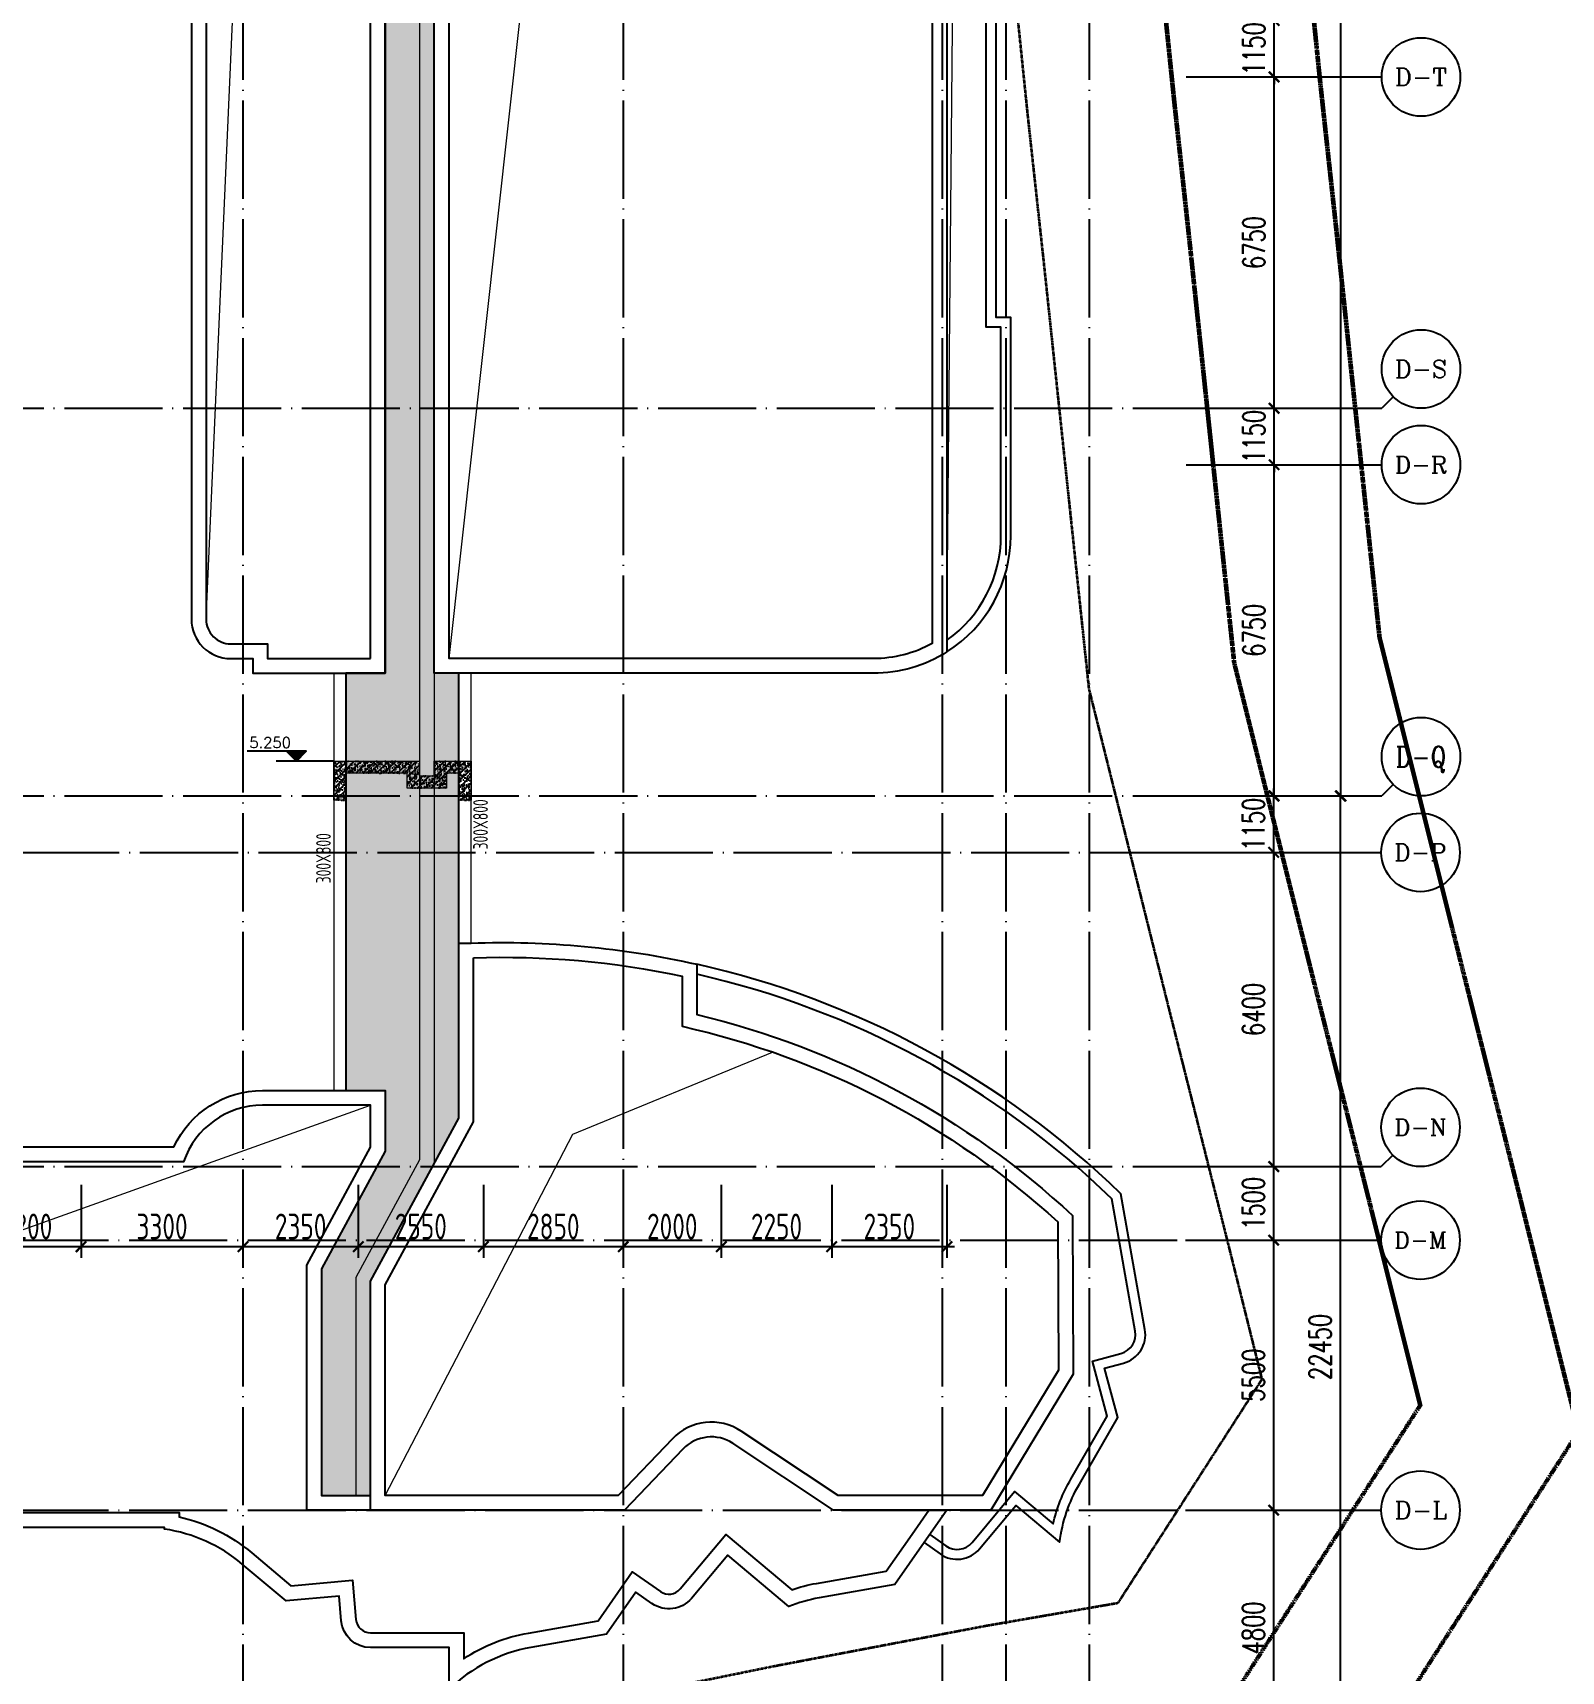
# Model space of a CAD drawing. Header units: millimetres. Extents: x 1089227 to 13101469, y 618865 to 10240562.
# Drawn here: x 2350889 to 2382044, y 4872480 to 4905862 of the extents above; entities that cross this region are included whole.
import ezdxf
from ezdxf.enums import TextEntityAlignment as Align

# ---------------------------------------------------------------- set-up
doc = ezdxf.new("R2010")
doc.units = ezdxf.units.MM
doc.header["$LTSCALE"] = 1000
doc.header["$PDMODE"] = 3
doc.header["$PDSIZE"] = 200
for name, pattern in [('A09-G-CTRL-用地红线+建筑退线_设计区$0$A02-G-MAIN-用地红线+退线_设计区$0$Redline1', [20, 10, -2, 2, -2, 2, -2]), ('A09-G-CTRL-用地红线+建筑退线_设计区$0$Controlline1', [12.8, 8, -1.6, 1.6, -1.6]), ('DOTE', [2.42, 2, -0.2, 0.02, -0.2]), ('HIDDEN', [0.375, 0.25, -0.125])]:
    doc.linetypes.add(name, pattern=pattern)
doc.layers.get('0').update_dxf_attribs({"linetype": 'CONTINUOUS'})
doc.layers.get('Defpoints').update_dxf_attribs({"linetype": 'CONTINUOUS'})
for name, color, linetype in [('.', 3, 'CONTINUOUS'), ('AXIS', 3, 'CONTINUOUS'), ('AXIS_TEXT', 7, 'CONTINUOUS'), ('BG', 11, 'CONTINUOUS'), ('BG-H', 8, 'CONTINUOUS'), ('DIM', 3, 'CONTINUOUS'), ('DOTE', 1, 'DOTE'), ('HATCH', 254, 'CONTINUOUS'), ('LWK-轴线-编号', 7, 'CONTINUOUS'), ('PUB_DIM', 3, 'CONTINUOUS'), ('S-BEAM-TEXT-DD', 7, 'CONTINUOUS'), ('WALL-POOL', 31, 'CONTINUOUS'), ('降板范围', 7, 'CONTINUOUS')]:
    doc.layers.add(name, color=color, linetype=linetype)
for name, color, linetype, lineweight in [('A09-G-CTRL-用地红线+建筑退线_设计区$0$Z-REDL(用地红线)', 10, 'CONTINUOUS', 60), ('A09-G-CTRL-用地红线+建筑退线_设计区$0$Z-REDL-CTRL(建筑控制线)', 40, 'CONTINUOUS', 35), ('jm', 3, 'CONTINUOUS', 0), ('S-BEAM-DASH', 4, 'HIDDEN', 0), ('S-HOLE', 11, 'CONTINUOUS', 0)]:
    doc.layers.add(name, color=color, linetype=linetype, lineweight=lineweight)
doc.styles.add('_TCH_AXIS', font='COMPLEX', dxfattribs={"bigfont": 'AllInOneBig.shx'})
doc.styles.add('_TCH_DIM_T3', font='SIMPLEX', dxfattribs={"width": 0.705882, "bigfont": 'AllInOneBig.shx'})
doc.styles.add('COMPLEX', font='COMPLEX', dxfattribs={"bigfont": 'AllInOneBig.shx'})
doc.styles.add('RMD', font='romand.shx')
doc.styles.add('TSSD_Dimension', font='tssdeng.shx', dxfattribs={"width": 0.75, "bigfont": 'Hztxt.shx'})
doc.styles.add('TSSD_Rein', font='tssdeng.shx', dxfattribs={"width": 0.7, "bigfont": 'hztxt.shx'})
doc.dimstyles.new('_TCH_ARCH&&150', dxfattribs={"dimtxt": 446.25, "dimasz": 150, "dimexe": 375, "dimexo": 450, "dimgap": 189.375, "dimtad": 1, "dimdec": 0, "dimzin": 0, "dimdsep": 46, "dimtxsty": '_TCH_DIM_T3', "dimblk": 'ARCHTICK', "dimcen": 0.09, "dimclrt": 7, "dimazin": 2, "dimtfac": 1, "dimtdec": 0, "dimtix": 1, "dimtmove": 2, "dimatfit": 3, "dimfxl": 0, "dimtolj": 1, "dimtzin": 0, "dimarcsym": 0})
doc.dimstyles.new('TSSD_150_150', dxfattribs={"dimtxt": 525, "dimasz": 150, "dimexe": 225, "dimexo": 375, "dimgap": 150, "dimtad": 1, "dimdec": 0, "dimzin": 0, "dimdsep": 46, "dimtxsty": 'TSSD_Dimension', "dimblk": 'ARCHTICK', "dimblk1": 'ARCHTICK', "dimblk2": 'ARCHTICK', "dimcen": 0, "dimdle": 150, "dimclrt": 7, "dimadec": 0, "dimazin": 0, "dimtfac": 1, "dimtdec": 0, "dimtix": 1, "dimtmove": 2, "dimatfit": 3, "dimfxl": 0, "dimtolj": 1, "dimtzin": 0, "dimarcsym": 0})

# ---------------------------------------------------------------- blocks, each defined once
blk = doc.blocks.new('0323最综用地红线')
at = {"layer": 'A09-G-CTRL-用地红线+建筑退线_设计区$0$Z-REDL(用地红线)', "color": 1, "linetype": 'A09-G-CTRL-用地红线+建筑退线_设计区$0$A02-G-MAIN-用地红线+退线_设计区$0$Redline1', "ltscale": 0.0005}
for points in [[(8341278, 3653371), (8340462, 3651462), (8340004, 3650329), (8339215, 3648197), (8338482, 3645999), (8338065, 3644619), (8337678, 3643190), (8337310, 3641674), (8336945, 3639961), (8336653, 3638416), (8336242, 3635695), (8335994, 3633500), (8335758, 3630075), (8335733, 3627948), (8335761, 3625910), (8335913, 3623090), (8336084, 3621295), (8336291, 3619275), (8336618, 3616287), (8337494, 3608020), (8338970, 3602117), (8340239, 3597081), (8341550, 3591838), (8335781, 3582877)], [(8333098, 3621000), (8333308, 3618959), (8333635, 3615966), (8334533, 3607495), (8336060, 3601387), (8337330, 3596350), (8338325, 3592370), (8333971, 3585609)]]:
    blk.add_lwpolyline(points, dxfattribs=at)
at = {"layer": 'A09-G-CTRL-用地红线+建筑退线_设计区$0$Z-REDL-CTRL(建筑控制线)', "linetype": 'A09-G-CTRL-用地红线+建筑退线_设计区$0$Controlline1', "ltscale": 0.0005, "flags": 128}
blk.add_lwpolyline([(8299567, 3686108), (8326626, 3675265), (8336400, 3687495), (8338983, 3690878), (8341712, 3688883), (8341724, 3688834), (8348492, 3681996), (8336495, 3657264), (8335815, 3655857), (8334921, 3653765), (8334408, 3652495), (8333554, 3650188), (8332762, 3647815), (8332296, 3646270), (8331866, 3644682), (8331460, 3643007), (8331063, 3641145), (8330737, 3639422), (8330293, 3636480), (8330017, 3634043), (8329761, 3630317), (8329732, 3627942), (8329763, 3625708), (8329928, 3622644), (8330113, 3620704), (8330325, 3618642), (8330653, 3615645), (8331572, 3606971), (8333151, 3600656), (8334420, 3595620), (8335099, 3592902), (8332162, 3588340), (8329462, 3587873), (8325135, 3587049), (8322510, 3586515), (8319525, 3585891), (8317926, 3585544), (8316578, 3585249), (8315535, 3585011), (8313300, 3584499), (8310791, 3583894), (8309251, 3583537), (8305740, 3582637), (8303918, 3582156), (8302104, 3581668), (8299703, 3581012), (8297227, 3580315), (8295056, 3579682), (8292998, 3579074), (8290643, 3578358), (8288572, 3577710), (8287591, 3577398), (8286161, 3576940), (8284503, 3576401), (8282624, 3575767), (8281086, 3575247), (8278146, 3574222), (8273894, 3572680), (8272471, 3572149), (8271089, 3571640), (8267888, 3570407), (8264331, 3569000), (8260702, 3567515), (8258549, 3566609), (8254947, 3565066), (8252185, 3563832), (8250834, 3563232), (8249176, 3562470), (8247994, 3561930), (8245505, 3560754), (8242980, 3559544), (8239801, 3558013), (8237959, 3557076), (8235838, 3555996), (8233384, 3554698), (8228450, 3552051), (8226178, 3550787), (8222141, 3548504), (8215629, 3544667), (8213710, 3543497), (8193657, 3531175), (8180322, 3522990), (8166408, 3514440), (8156991, 3508658), (8151138, 3505062), (8142685, 3507267), (8121171, 3545747), (8120724, 3546549), (8120233, 3547383), (8119272, 3548967), (8118108, 3550752), (8117067, 3552244), (8115806, 3553970), (8115672, 3554140), (8146431, 3575790), (8162146, 3587599), (8162295, 3588125), (8199863, 3615253), (8204215, 3618404), (8231584, 3638167), (8260590, 3655826), (8295376, 3680010)], close=True, dxfattribs=at)
blk = doc.blocks.new('_AXISO')
blk.add_circle((0, 0), 0.5)
at = {"layer": 'AXIS_TEXT', "style": 'COMPLEX', "width": 1.041667}
blk.add_attdef('A', text='', height=0.56, dxfattribs=at).set_placement((-0.25, -0.28), (0.25, -0.28), align=Align.FIT)
blk = doc.blocks.new('_ArchTick')
at = {"color": 0, "linetype": 'ByBlock', "const_width": 0.3}
blk.add_lwpolyline([(-0.71, -0.71), (0.71, 0.71)], dxfattribs=at)
blk = doc.blocks.new('*D517')
at = {"layer": 'Defpoints', "color": 0, "transparency": 16777216}
for p in [(-418, 50550), (-241, 50550), (-418, 45750)]:
    blk.add_point(p, dxfattribs=at)
at = {"layer": 'PUB_DIM', "color": 0, "lineweight": -2, "transparency": 16777216}
for p, q in [((-241, 45750), (-241, 50550)), ((32, 50550), (134, 50550)), ((32, 45750), (134, 45750))]:
    blk.add_line(p, q, dxfattribs=at)
at = {"layer": 'PUB_DIM', "color": 0, "lineweight": -2, "transparency": 16777216, "xscale": 150, "yscale": 150, "zscale": 150}
for p, rotation in [((-241, 50550), 90), ((-241, 45750), 270)]:
    blk.add_blockref('_ArchTick', p, dxfattribs=dict(at, rotation=rotation))
at = {"layer": 'PUB_DIM', "color": 7, "transparency": 16777216, "insert": (-654, 48150), "char_height": 446.2, "attachment_point": 5, "rotation": 90, "style": '_TCH_DIM_T3'}
blk.add_mtext('\\A1;4800', dxfattribs=at)
blk = doc.blocks.new('*D518')
at = {"layer": 'Defpoints', "color": 0, "transparency": 16777216}
for p in [(-418, 56050), (-241, 56050), (-418, 50550)]:
    blk.add_point(p, dxfattribs=at)
at = {"layer": 'PUB_DIM', "color": 0, "lineweight": -2, "transparency": 16777216}
for p, q in [((-241, 50550), (-241, 56050)), ((32, 56050), (134, 56050)), ((32, 50550), (134, 50550))]:
    blk.add_line(p, q, dxfattribs=at)
at = {"layer": 'PUB_DIM', "color": 0, "lineweight": -2, "transparency": 16777216, "xscale": 150, "yscale": 150, "zscale": 150}
for p, rotation in [((-241, 56050), 90), ((-241, 50550), 270)]:
    blk.add_blockref('_ArchTick', p, dxfattribs=dict(at, rotation=rotation))
at = {"layer": 'PUB_DIM', "color": 7, "transparency": 16777216, "insert": (-654, 53300), "char_height": 446.2, "attachment_point": 5, "rotation": 90, "style": '_TCH_DIM_T3'}
blk.add_mtext('\\A1;5500', dxfattribs=at)
blk = doc.blocks.new('*D519')
at = {"layer": 'Defpoints', "color": 0, "transparency": 16777216}
for p in [(-418, 57550), (-241, 57550), (-418, 56050)]:
    blk.add_point(p, dxfattribs=at)
at = {"layer": 'PUB_DIM', "color": 0, "lineweight": -2, "transparency": 16777216}
for p, q in [((-241, 56050), (-241, 57550)), ((32, 57550), (134, 57550)), ((32, 56050), (134, 56050))]:
    blk.add_line(p, q, dxfattribs=at)
at = {"layer": 'PUB_DIM', "color": 0, "lineweight": -2, "transparency": 16777216, "xscale": 150, "yscale": 150, "zscale": 150}
for p, rotation in [((-241, 57550), 90), ((-241, 56050), 270)]:
    blk.add_blockref('_ArchTick', p, dxfattribs=dict(at, rotation=rotation))
at = {"layer": 'PUB_DIM', "color": 7, "transparency": 16777216, "insert": (-654, 56800), "char_height": 446.2, "attachment_point": 5, "rotation": 90, "style": '_TCH_DIM_T3'}
blk.add_mtext('\\A1;1500', dxfattribs=at)
blk = doc.blocks.new('*D520')
at = {"layer": 'Defpoints', "color": 0, "transparency": 16777216}
for p in [(-418, 63950), (-241, 63950), (-418, 57550)]:
    blk.add_point(p, dxfattribs=at)
at = {"layer": 'PUB_DIM', "color": 0, "lineweight": -2, "transparency": 16777216}
for p, q in [((-241, 57550), (-241, 63950)), ((32, 63950), (134, 63950)), ((32, 57550), (134, 57550))]:
    blk.add_line(p, q, dxfattribs=at)
at = {"layer": 'PUB_DIM', "color": 0, "lineweight": -2, "transparency": 16777216, "xscale": 150, "yscale": 150, "zscale": 150}
for p, rotation in [((-241, 63950), 90), ((-241, 57550), 270)]:
    blk.add_blockref('_ArchTick', p, dxfattribs=dict(at, rotation=rotation))
at = {"layer": 'PUB_DIM', "color": 7, "transparency": 16777216, "insert": (-654, 60750), "char_height": 446.2, "attachment_point": 5, "rotation": 90, "style": '_TCH_DIM_T3'}
blk.add_mtext('\\A1;6400', dxfattribs=at)
blk = doc.blocks.new('*D521')
at = {"layer": 'Defpoints', "color": 0, "transparency": 16777216}
for p in [(-418, 65100), (-241, 65100), (-418, 63950)]:
    blk.add_point(p, dxfattribs=at)
at = {"layer": 'PUB_DIM', "color": 0, "lineweight": -2, "transparency": 16777216}
for p, q in [((-241, 65100), (-241, 65250)), ((-241, 63950), (-241, 65100)), ((32, 65100), (134, 65100)), ((-241, 63950), (-241, 63800)), ((32, 63950), (134, 63950))]:
    blk.add_line(p, q, dxfattribs=at)
at = {"layer": 'PUB_DIM', "color": 0, "lineweight": -2, "transparency": 16777216, "xscale": 150, "yscale": 150, "zscale": 150}
for p, rotation in [((-241, 65100), 270), ((-241, 63950), 90)]:
    blk.add_blockref('_ArchTick', p, dxfattribs=dict(at, rotation=rotation))
at = {"layer": 'PUB_DIM', "color": 7, "transparency": 16777216, "insert": (-654, 64525), "char_height": 446.2, "attachment_point": 5, "rotation": 90, "style": '_TCH_DIM_T3'}
blk.add_mtext('\\A1;1150', dxfattribs=at)
blk = doc.blocks.new('*D522')
at = {"layer": 'Defpoints', "color": 0, "transparency": 16777216}
for p in [(-408, 71850), (-232, 71850), (-408, 65100)]:
    blk.add_point(p, dxfattribs=at)
at = {"layer": 'PUB_DIM', "color": 0, "lineweight": -2, "transparency": 16777216}
for p, q in [((-232, 65100), (-232, 71850)), ((42, 71850), (143, 71850)), ((42, 65100), (143, 65100))]:
    blk.add_line(p, q, dxfattribs=at)
at = {"layer": 'PUB_DIM', "color": 0, "lineweight": -2, "transparency": 16777216, "xscale": 150, "yscale": 150, "zscale": 150}
for p, rotation in [((-232, 71850), 90), ((-232, 65100), 270)]:
    blk.add_blockref('_ArchTick', p, dxfattribs=dict(at, rotation=rotation))
at = {"layer": 'PUB_DIM', "color": 7, "transparency": 16777216, "insert": (-644, 68475), "char_height": 446.2, "attachment_point": 5, "rotation": 90, "style": '_TCH_DIM_T3'}
blk.add_mtext('\\A1;6750', dxfattribs=at)
blk = doc.blocks.new('*D523')
at = {"layer": 'Defpoints', "color": 0, "transparency": 16777216}
for p in [(-408, 73000), (-232, 73000), (-408, 71850)]:
    blk.add_point(p, dxfattribs=at)
at = {"layer": 'PUB_DIM', "color": 0, "lineweight": -2, "transparency": 16777216}
for p, q in [((-232, 73000), (-232, 73150)), ((-232, 71850), (-232, 73000)), ((42, 73000), (143, 73000)), ((-232, 71850), (-232, 71700)), ((42, 71850), (143, 71850))]:
    blk.add_line(p, q, dxfattribs=at)
at = {"layer": 'PUB_DIM', "color": 0, "lineweight": -2, "transparency": 16777216, "xscale": 150, "yscale": 150, "zscale": 150}
for p, rotation in [((-232, 73000), 270), ((-232, 71850), 90)]:
    blk.add_blockref('_ArchTick', p, dxfattribs=dict(at, rotation=rotation))
at = {"layer": 'PUB_DIM', "color": 7, "transparency": 16777216, "insert": (-644, 72425), "char_height": 446.2, "attachment_point": 5, "rotation": 90, "style": '_TCH_DIM_T3'}
blk.add_mtext('\\A1;1150', dxfattribs=at)
blk = doc.blocks.new('*D524')
at = {"layer": 'Defpoints', "color": 0, "transparency": 16777216}
for p in [(-408, 79750), (-232, 79750), (-408, 73000)]:
    blk.add_point(p, dxfattribs=at)
at = {"layer": 'PUB_DIM', "color": 0, "lineweight": -2, "transparency": 16777216}
for p, q in [((-232, 73000), (-232, 79750)), ((42, 79750), (143, 79750)), ((42, 73000), (143, 73000))]:
    blk.add_line(p, q, dxfattribs=at)
at = {"layer": 'PUB_DIM', "color": 0, "lineweight": -2, "transparency": 16777216, "xscale": 150, "yscale": 150, "zscale": 150}
for p, rotation in [((-232, 79750), 90), ((-232, 73000), 270)]:
    blk.add_blockref('_ArchTick', p, dxfattribs=dict(at, rotation=rotation))
at = {"layer": 'PUB_DIM', "color": 7, "transparency": 16777216, "insert": (-644, 76375), "char_height": 446.2, "attachment_point": 5, "rotation": 90, "style": '_TCH_DIM_T3'}
blk.add_mtext('\\A1;6750', dxfattribs=at)
blk = doc.blocks.new('*D525')
at = {"layer": 'Defpoints', "color": 0, "transparency": 16777216}
for p in [(-408, 80900), (-232, 80900), (-408, 79750)]:
    blk.add_point(p, dxfattribs=at)
at = {"layer": 'PUB_DIM', "color": 0, "lineweight": -2, "transparency": 16777216}
for p, q in [((-232, 80900), (-232, 81050)), ((-232, 79750), (-232, 80900)), ((42, 80900), (143, 80900)), ((-232, 79750), (-232, 79600)), ((42, 79750), (143, 79750))]:
    blk.add_line(p, q, dxfattribs=at)
at = {"layer": 'PUB_DIM', "color": 0, "lineweight": -2, "transparency": 16777216, "xscale": 150, "yscale": 150, "zscale": 150}
for p, rotation in [((-232, 80900), 270), ((-232, 79750), 90)]:
    blk.add_blockref('_ArchTick', p, dxfattribs=dict(at, rotation=rotation))
at = {"layer": 'PUB_DIM', "color": 7, "transparency": 16777216, "insert": (-644, 80325), "char_height": 446.2, "attachment_point": 5, "rotation": 90, "style": '_TCH_DIM_T3'}
blk.add_mtext('\\A1;1150', dxfattribs=at)
blk = doc.blocks.new('*D398')
at = {"layer": 'Defpoints', "color": 0, "transparency": 16777216}
for p in [(-2027, 112500), (1129, 112500), (-2027, 65100)]:
    blk.add_point(p, dxfattribs=at)
at = {"layer": 'PUB_DIM', "color": 0, "lineweight": -2, "transparency": 16777216}
for p, q in [((-1577, 112500), (1504, 112500)), ((1129, 65100), (1129, 112500)), ((-1577, 65100), (1504, 65100))]:
    blk.add_line(p, q, dxfattribs=at)
at = {"layer": 'PUB_DIM', "color": 0, "lineweight": -2, "transparency": 16777216, "xscale": 150, "yscale": 150, "zscale": 150}
for p, rotation in [((1129, 112500), 90), ((1129, 65100), 270)]:
    blk.add_blockref('_ArchTick', p, dxfattribs=dict(at, rotation=rotation))
at = {"layer": 'PUB_DIM', "color": 7, "transparency": 16777216, "insert": (717, 88800), "char_height": 446.2, "attachment_point": 5, "rotation": 90, "style": '_TCH_DIM_T3'}
blk.add_mtext('\\A1;47400', dxfattribs=at)
blk = doc.blocks.new('*D533')
at = {"layer": 'Defpoints', "color": 0, "transparency": 16777216}
for p in [(-2037, 65100), (1120, 65100), (-2037, 42650)]:
    blk.add_point(p, dxfattribs=at)
at = {"layer": 'PUB_DIM', "color": 0, "lineweight": -2, "transparency": 16777216}
for p, q in [((-1587, 65100), (1495, 65100)), ((1120, 42650), (1120, 65100)), ((-1587, 42650), (1495, 42650))]:
    blk.add_line(p, q, dxfattribs=at)
at = {"layer": 'PUB_DIM', "color": 0, "lineweight": -2, "transparency": 16777216, "xscale": 150, "yscale": 150, "zscale": 150}
for p, rotation in [((1120, 65100), 90), ((1120, 42650), 270)]:
    blk.add_blockref('_ArchTick', p, dxfattribs=dict(at, rotation=rotation))
at = {"layer": 'PUB_DIM', "color": 7, "transparency": 16777216, "insert": (707, 53875), "char_height": 446.2, "attachment_point": 5, "rotation": 90, "style": '_TCH_DIM_T3'}
blk.add_mtext('\\A1;22450', dxfattribs=at)
blk = doc.blocks.new('*D667')
at = {"layer": 'Defpoints', "color": 0, "transparency": 16777216}
for p in [(2367174, 4882762), (2369524, 4882762), (2367174, 4881129)]:
    blk.add_point(p, dxfattribs=at)
at = {"layer": 'DIM', "color": 0, "lineweight": -2, "transparency": 16777216}
for p, q in [((2367174, 4882387), (2367174, 4880904)), ((2369524, 4882387), (2369524, 4880904)), ((2369674, 4881129), (2367024, 4881129))]:
    blk.add_line(p, q, dxfattribs=at)
at = {"layer": 'DIM', "color": 0, "lineweight": -2, "transparency": 16777216, "xscale": 150, "yscale": 150, "zscale": 150, "rotation": 180}
blk.add_blockref('_ArchTick', (2367174, 4881129), dxfattribs=at)
at = {"layer": 'DIM', "color": 0, "lineweight": -2, "transparency": 16777216, "xscale": 150, "yscale": 150, "zscale": 150}
blk.add_blockref('_ArchTick', (2369524, 4881129), dxfattribs=at)
at = {"layer": 'DIM', "color": 7, "transparency": 16777216, "insert": (2368349, 4881541), "char_height": 525, "attachment_point": 5, "style": 'TSSD_Dimension'}
blk.add_mtext('\\A1;2350', dxfattribs=at)
blk = doc.blocks.new('*D651')
at = {"layer": 'Defpoints', "color": 0, "transparency": 16777216}
for p in [(2364924, 4882762), (2367174, 4882762), (2364924, 4881129)]:
    blk.add_point(p, dxfattribs=at)
at = {"layer": 'DIM', "color": 0, "lineweight": -2, "transparency": 16777216}
for p, q in [((2364924, 4882387), (2364924, 4880904)), ((2367174, 4882387), (2367174, 4880904)), ((2367324, 4881129), (2364774, 4881129))]:
    blk.add_line(p, q, dxfattribs=at)
at = {"layer": 'DIM', "color": 0, "lineweight": -2, "transparency": 16777216, "xscale": 150, "yscale": 150, "zscale": 150, "rotation": 180}
blk.add_blockref('_ArchTick', (2364924, 4881129), dxfattribs=at)
at = {"layer": 'DIM', "color": 0, "lineweight": -2, "transparency": 16777216, "xscale": 150, "yscale": 150, "zscale": 150}
blk.add_blockref('_ArchTick', (2367174, 4881129), dxfattribs=at)
at = {"layer": 'DIM', "color": 7, "transparency": 16777216, "insert": (2366049, 4881541), "char_height": 525, "attachment_point": 5, "style": 'TSSD_Dimension'}
blk.add_mtext('\\A1;2250', dxfattribs=at)
blk = doc.blocks.new('*D652')
at = {"layer": 'Defpoints', "color": 0, "transparency": 16777216}
for p in [(2362924, 4882762), (2364924, 4882762), (2362924, 4881129)]:
    blk.add_point(p, dxfattribs=at)
at = {"layer": 'DIM', "color": 0, "lineweight": -2, "transparency": 16777216}
for p, q in [((2362924, 4882387), (2362924, 4880904)), ((2364924, 4882387), (2364924, 4880904)), ((2365074, 4881129), (2362774, 4881129))]:
    blk.add_line(p, q, dxfattribs=at)
at = {"layer": 'DIM', "color": 0, "lineweight": -2, "transparency": 16777216, "xscale": 150, "yscale": 150, "zscale": 150, "rotation": 180}
blk.add_blockref('_ArchTick', (2362924, 4881129), dxfattribs=at)
at = {"layer": 'DIM', "color": 0, "lineweight": -2, "transparency": 16777216, "xscale": 150, "yscale": 150, "zscale": 150}
blk.add_blockref('_ArchTick', (2364924, 4881129), dxfattribs=at)
at = {"layer": 'DIM', "color": 7, "transparency": 16777216, "insert": (2363924, 4881541), "char_height": 525, "attachment_point": 5, "style": 'TSSD_Dimension'}
blk.add_mtext('\\A1;2000', dxfattribs=at)
blk = doc.blocks.new('*D653')
at = {"layer": 'Defpoints', "color": 0, "transparency": 16777216}
for p in [(2360074, 4882762), (2362924, 4882762), (2360074, 4881129)]:
    blk.add_point(p, dxfattribs=at)
at = {"layer": 'DIM', "color": 0, "lineweight": -2, "transparency": 16777216}
for p, q in [((2360074, 4882387), (2360074, 4880904)), ((2362924, 4882387), (2362924, 4880904)), ((2363074, 4881129), (2359924, 4881129))]:
    blk.add_line(p, q, dxfattribs=at)
at = {"layer": 'DIM', "color": 0, "lineweight": -2, "transparency": 16777216, "xscale": 150, "yscale": 150, "zscale": 150, "rotation": 180}
blk.add_blockref('_ArchTick', (2360074, 4881129), dxfattribs=at)
at = {"layer": 'DIM', "color": 0, "lineweight": -2, "transparency": 16777216, "xscale": 150, "yscale": 150, "zscale": 150}
blk.add_blockref('_ArchTick', (2362924, 4881129), dxfattribs=at)
at = {"layer": 'DIM', "color": 7, "transparency": 16777216, "insert": (2361499, 4881541), "char_height": 525, "attachment_point": 5, "style": 'TSSD_Dimension'}
blk.add_mtext('\\A1;2850', dxfattribs=at)
blk = doc.blocks.new('*D654')
at = {"layer": 'Defpoints', "color": 0, "transparency": 16777216}
for p in [(2357524, 4882762), (2360074, 4882762), (2357524, 4881129)]:
    blk.add_point(p, dxfattribs=at)
at = {"layer": 'DIM', "color": 0, "lineweight": -2, "transparency": 16777216}
for p, q in [((2357524, 4882387), (2357524, 4880904)), ((2360074, 4882387), (2360074, 4880904)), ((2360224, 4881129), (2357374, 4881129))]:
    blk.add_line(p, q, dxfattribs=at)
at = {"layer": 'DIM', "color": 0, "lineweight": -2, "transparency": 16777216, "xscale": 150, "yscale": 150, "zscale": 150, "rotation": 180}
blk.add_blockref('_ArchTick', (2357524, 4881129), dxfattribs=at)
at = {"layer": 'DIM', "color": 0, "lineweight": -2, "transparency": 16777216, "xscale": 150, "yscale": 150, "zscale": 150}
blk.add_blockref('_ArchTick', (2360074, 4881129), dxfattribs=at)
at = {"layer": 'DIM', "color": 7, "transparency": 16777216, "insert": (2358799, 4881541), "char_height": 525, "attachment_point": 5, "style": 'TSSD_Dimension'}
blk.add_mtext('\\A1;2550', dxfattribs=at)
blk = doc.blocks.new('*D655')
at = {"layer": 'Defpoints', "color": 0, "transparency": 16777216}
for p in [(2355174, 4882762), (2357524, 4882762), (2355174, 4881129)]:
    blk.add_point(p, dxfattribs=at)
at = {"layer": 'DIM', "color": 0, "lineweight": -2, "transparency": 16777216}
for p, q in [((2355174, 4882387), (2355174, 4880904)), ((2357524, 4882387), (2357524, 4880904)), ((2357674, 4881129), (2355024, 4881129))]:
    blk.add_line(p, q, dxfattribs=at)
at = {"layer": 'DIM', "color": 0, "lineweight": -2, "transparency": 16777216, "xscale": 150, "yscale": 150, "zscale": 150, "rotation": 180}
blk.add_blockref('_ArchTick', (2355174, 4881129), dxfattribs=at)
at = {"layer": 'DIM', "color": 0, "lineweight": -2, "transparency": 16777216, "xscale": 150, "yscale": 150, "zscale": 150}
blk.add_blockref('_ArchTick', (2357524, 4881129), dxfattribs=at)
at = {"layer": 'DIM', "color": 7, "transparency": 16777216, "insert": (2356349, 4881541), "char_height": 525, "attachment_point": 5, "style": 'TSSD_Dimension'}
blk.add_mtext('\\A1;2350', dxfattribs=at)
blk = doc.blocks.new('*D656')
at = {"layer": 'Defpoints', "color": 0, "transparency": 16777216}
for p in [(2351874, 4882762), (2355174, 4882762), (2351874, 4881129)]:
    blk.add_point(p, dxfattribs=at)
at = {"layer": 'DIM', "color": 0, "lineweight": -2, "transparency": 16777216}
for p, q in [((2351874, 4882387), (2351874, 4880904)), ((2355174, 4882387), (2355174, 4880904)), ((2355324, 4881129), (2351724, 4881129))]:
    blk.add_line(p, q, dxfattribs=at)
at = {"layer": 'DIM', "color": 0, "lineweight": -2, "transparency": 16777216, "xscale": 150, "yscale": 150, "zscale": 150, "rotation": 180}
blk.add_blockref('_ArchTick', (2351874, 4881129), dxfattribs=at)
at = {"layer": 'DIM', "color": 0, "lineweight": -2, "transparency": 16777216, "xscale": 150, "yscale": 150, "zscale": 150}
blk.add_blockref('_ArchTick', (2355174, 4881129), dxfattribs=at)
at = {"layer": 'DIM', "color": 7, "transparency": 16777216, "insert": (2353524, 4881541), "char_height": 525, "attachment_point": 5, "style": 'TSSD_Dimension'}
blk.add_mtext('\\A1;3300', dxfattribs=at)
blk = doc.blocks.new('*D657')
at = {"layer": 'Defpoints', "color": 0, "transparency": 16777216}
for p in [(2349674, 4882762), (2351874, 4882762), (2349674, 4881129)]:
    blk.add_point(p, dxfattribs=at)
at = {"layer": 'DIM', "color": 0, "lineweight": -2, "transparency": 16777216}
for p, q in [((2349674, 4882387), (2349674, 4880904)), ((2351874, 4882387), (2351874, 4880904)), ((2352024, 4881129), (2349524, 4881129))]:
    blk.add_line(p, q, dxfattribs=at)
at = {"layer": 'DIM', "color": 0, "lineweight": -2, "transparency": 16777216, "xscale": 150, "yscale": 150, "zscale": 150, "rotation": 180}
blk.add_blockref('_ArchTick', (2349674, 4881129), dxfattribs=at)
at = {"layer": 'DIM', "color": 0, "lineweight": -2, "transparency": 16777216, "xscale": 150, "yscale": 150, "zscale": 150}
blk.add_blockref('_ArchTick', (2351874, 4881129), dxfattribs=at)
at = {"layer": 'DIM', "color": 7, "transparency": 16777216, "insert": (2350774, 4881541), "char_height": 525, "attachment_point": 5, "style": 'TSSD_Dimension'}
blk.add_mtext('\\A1;2200', dxfattribs=at)
blk = doc.blocks.new('2FJGBZ')
at = {"layer": '.'}
h = blk.add_hatch(dxfattribs=at)
h.set_pattern_fill('CROSS', color=256, scale=50, style=0)
h.set_pattern_definition([(0, (-7272583.12, -5076572.44), (317.5, 317.5), [158.75, -476.25]), (90, (-7272503.75, -5076651.8), (-317.5, 317.5), [158.75, -476.25])])
h.paths.add_polyline_path([(162513, 147557), (162513, 145743), (166463, 145743), (166463, 120293), (165663, 120293), (165663, 111793), (166463, 111793), (166463, 110560), (165163, 108160), (165163, 103543), (166163, 103543), (166163, 107907), (167963, 111230), (167963, 120293), (167463, 120293), (167463, 145743), (177913, 145743), (177913, 148405), (178164, 148405), (178164, 148905), (177464, 148905), (177218, 148904), (176230, 148904), (176230, 147557)])
at = {"layer": 'HATCH'}
h = blk.add_hatch(dxfattribs=at)
h.set_pattern_fill('ARMORED', color=9, scale=20, style=0)
h.set_pattern_definition([(50, (-7272583.12, -5076572.44), (143.4520365, -12.550427), [15, -165]), (355, (-7272583.12, -5076572.44), (-27.7502667, 150.4384267), [12, -132]), (100.4514, (-7272571.17, -5076573.48), (115.7018763, 137.8879084), [12.748038, -140.2284224]), (46.1842, (-7272583.12, -5076532.44), (213.4482097, -33.103803), [22.5, -247.5]), (96.6356, (-7272565.33, -5076535.2), (186.932541, 194.823574), [19.1220576, -210.3426]), (351.1842, (-7272583.12, -5076532.44), (186.932389, 194.82372), [18, -198]), (21, (-7272563.12, -5076542.44), (119.3814104, -80.5237781), [15, -165]), (326, (-7272563.12, -5076542.44), (48.6630664, 145.030009), [12, -132]), (71.4514, (-7272553.17, -5076549.15), (168.0445257, 64.5060993), [12.748038, -140.2284224]), (37.5, (-7272583.12, -5076572.44), (2.43197106, 66.57877077), [0, -130.4, 0, -134, 0, -132.5]), (7.5, (-7272583.12, -5076572.44), (52.6139075, 78.8823424), [0, -76.4, 0, -127.4, 0, -50.5]), (327.5, (-7272627.72, -5076572.44), (106.76448723, -4.51097435), [0, -50, 0, -156, 0, -207]), (317.5, (-7272647.72, -5076572.44), (116.6372339, 20.0209965), [0, -65, 0, -103.6, 0, -147]), (45, (-7272583.12, -5076572.44), (-70.7106781, 70.7106781), [])])
h.paths.add_polyline_path([(167963, 117706), (167963, 118256), (167713, 118256), (167713, 117956), (166913, 117956), (166913, 118256), (165663, 118256), (165663, 117706), (165413, 117706), (165413, 118506), (167163, 118506), (167163, 118206), (167463, 118206), (167463, 118506), (168213, 118506), (168213, 117706)])
at = {"layer": 'jm'}
blk.add_lwpolyline([(167963, 117706), (167963, 118256), (167713, 118256), (167713, 117956), (166913, 117956), (166913, 118256), (165663, 118256), (165663, 117706), (165413, 117706), (165413, 118506), (167163, 118506), (167163, 118206), (167463, 118206), (167463, 118506), (168213, 118506), (168213, 117706), (167963, 117706)], dxfattribs=at)
at = {"layer": 'S-BEAM-DASH', "linetype": 'Continuous'}
for p, q in [((165413, 120293), (165413, 111793)), ((167463, 120293), (167463, 110307)), ((168213, 114796), (168213, 120293))]:
    blk.add_line(p, q, dxfattribs=at)
at = {"layer": 'S-BEAM-DASH'}
for p, q in [((165663, 120293), (165663, 111793)), ((167963, 114796), (167963, 120293))]:
    blk.add_line(p, q, dxfattribs=at)
at = {"layer": 'S-BEAM-DASH', "linetype": 'Continuous'}
blk.add_lwpolyline([(167163, 145743), (167163, 110383), (165863, 107983), (165863, 103543)], dxfattribs=at)
at = {"layer": 'S-HOLE'}
for points in [[(162813, 121393), (163831, 144516), (166163, 145443)], [(167763, 120593), (170213, 142676), (177613, 145443)], [(177913, 120969), (178134, 145188), (178713, 145543)], [(166463, 103543), (170284, 110903), (174357, 112577)], [(156763, 103193), (158471, 108743), (166163, 111493)]]:
    blk.add_lwpolyline(points, dxfattribs=at)
at = {"layer": 'WALL-POOL'}
for points in [[(166463, 120293), (166463, 145743), (162513, 145743), (162513, 121393, 0.414214), (163313, 120593), (163763, 120593), (163763, 120293), (166463, 120293)], [(167463, 145743), (177913, 145743), (177913, 120729, -0.14225), (176413, 120293), (167463, 120293), (167463, 145743)], [(177913, 120729), (177913, 120729, 0.256831), (179213, 123093), (179213, 127543), (178915, 127543), (178913, 145743), (177913, 145743)], [(177913, 120969, 0.243658), (179013, 123093), (179013, 127343), (178715, 127343), (178713, 145543), (177913, 145543)], [(168213, 114796, -0.064074), (172813, 114366), (172813, 113340, -0.129041), (180470, 109248), (180488, 106013), (178806, 103243), (175602, 103243), (173552, 104602, 0.362791), (172532, 104488), (171340, 103243), (166163, 103243), (166163, 107907), (167963, 111230), (167963, 114796), (168213, 114796)], [(177446, 102581), (177774, 102351, 0.388879), (178578, 102457), (179317, 103338), (180209, 102589, -0.098716), (180611, 103774), (181395, 105131), (181125, 106137), (181512, 106241, 0.388879), (181947, 106925), (181460, 109687, 0.138404), (172813, 114366, 0.71331)], [(177561, 102744), (177889, 102515, 0.388879), (178424, 102586), (179292, 103620), (180075, 102963, -0.072507), (180438, 103874), (181180, 105160), (180880, 106279), (181460, 106434, 0.388879), (181750, 106890), (181274, 109588, 0.136847), (172813, 114161, 0.136847)], [(166163, 103243), (164863, 103243), (164863, 108236), (166163, 110636), (166163, 111493), (163963, 111493, 0.320697), (162354, 110343), (156713, 110343), (156713, 110294), (156413, 110294), (156413, 110643), (162153, 110643, -0.29076), (163963, 111793), (166463, 111793), (166463, 110560), (165163, 108160), (165163, 103543), (166163, 103543)], [(156713, 103193), (162263, 103193), (162263, 103107, -0.119517), (163741, 102375), (164540, 101704), (165795, 101814), (165864, 101017, 0.388879), (166163, 100743), (168063, 100743), (168063, 100217, -0.10224), (169380, 100740), (170801, 100991), (171499, 101987), (172072, 101586, 0.388879), (172474, 101639), (173406, 102750), (174749, 101623, -0.037212), (175253, 101751), (176674, 102001), (177201, 102753), (177544, 103243), (177910, 103243), (177446, 102581), (176849, 101728), (175306, 101455, 0.05017), (174689, 101282), (173443, 102327), (172704, 101446, -0.388879), (171900, 101340), (171573, 101569), (170976, 100717), (169432, 100445, 0.14959), (167763, 99594), (167763, 100443), (166163, 100443, -0.388879), (165565, 100991), (165522, 101489), (164442, 101395), (163548, 102145, 0.138418), (161963, 102858), (161963, 102893), (156713, 102893)]]:
    blk.add_lwpolyline(points, format="xyb", dxfattribs=at)
for points in [[(166163, 120593), (166163, 145443), (162813, 145443), (162813, 121393, 0.414214), (163313, 120893), (164063, 120893), (164063, 120593)], [(167763, 145443), (177613, 145443), (177613, 120900, -0.125781), (176413, 120593), (167763, 120593)], [(168263, 114497, -0.060136), (172513, 114125), (172513, 113101, -0.13066), (180171, 109115), (180187, 106097), (178637, 103543), (175692, 103543), (173718, 104852, 0.362791), (172316, 104696), (171212, 103543), (166463, 103543), (166463, 107831), (168263, 111154)]]:
    blk.add_lwpolyline(points, format="xyb", close=True, dxfattribs=at)
at = {"layer": '降板范围'}
blk.add_lwpolyline([(166463, 145743), (166463, 120293), (165663, 120293), (165663, 111793), (166463, 111793), (166463, 110560), (165163, 108160), (165163, 103543), (166163, 103543), (166163, 107907), (167963, 111230), (167963, 120293), (167463, 120293), (167463, 145743)], dxfattribs=at)
blk = doc.blocks.new('ljm2')
at = {"layer": 'BG'}
blk.add_line((35284, 41103), (34108, 41103), dxfattribs=at)
blk.add_lwpolyline([(34322, 41303), (34522, 41103), (34722, 41303), (33522, 41303)], dxfattribs=at)
at = {"layer": 'BG-H'}
blk.add_solid([(34322, 41303), (34522, 41103), (34722, 41303)], dxfattribs=at)
at = {"layer": 'S-BEAM-TEXT-DD', "style": 'RMD'}
blk.add_text('5.250', height=220, dxfattribs=at).set_placement((34412, 41303), align=Align.BOTTOM_RIGHT)
at = {"layer": 'S-BEAM-TEXT-DD', "style": 'TSSD_Rein', "width": 0.7}
for p in [(38426, 39302), (35225, 38612)]:
    blk.add_text('300X800', height=300, rotation=90, dxfattribs=at).set_placement(p)
blk = doc.blocks.new('裙房轴网260428')
at = {"layer": 'AXIS'}
for p, q in [((-2027.3, 79750), (1119.9, 79750)), ((-2027.3, 79750), (1962.5, 79750)), ((2196.8, 73234.3), (1962.5, 73000)), ((-2027.3, 73000), (1119.9, 73000)), ((-2027.3, 73000), (1962.5, 73000)), ((-2027.3, 71850), (1119.9, 71850)), ((-2027.3, 71850), (1962.5, 71850)), ((-2027.3, 65100), (1119.9, 65100)), ((-2027.3, 65100), (1962.5, 65100)), ((2196.8, 65334.3), (1962.5, 65100)), ((-2036.8, 63950), (1110.4, 63950)), ((-2036.8, 63950), (1953, 63950)), ((2187.3, 57784.3), (1953, 57550)), ((-2036.8, 57550), (1110.4, 57550)), ((-2036.8, 57550), (1953, 57550)), ((-2036.8, 56050), (1110.4, 56050)), ((-2036.8, 56050), (1953, 56050)), ((-2036.8, 50550), (1110.4, 50550)), ((-2036.8, 50550), (1953, 50550))]:
    blk.add_line(p, q, dxfattribs=at)
at = {"layer": 'DOTE', "color": 16, "linetype": 'DOTE'}
for p, q in [((-21250, 137349.7), (-21250, 29473.4)), ((-13500, 137349.7), (-13500, 33397.2)), ((-7000, 137349.7), (-7000, 37155.2)), ((-5701, 137349.7), (-5701, 38193.2)), ((-4000, 137349.7), (-4000, 38193.2)), ((-56350, 73000), (-1866, 73000)), ((-56350, 65100), (-1866, 65100)), ((-120150, 63950), (-1866, 63950)), ((-56350, 57550), (-1866, 57550)), ((-110690, 56050), (-1866, 56050)), ((-110690, 50550), (-1866, 50550))]:
    blk.add_line(p, q, dxfattribs=at)
at = {"layer": 'AXIS'}
ref = blk.add_blockref('_AXISO', (2762.5, 79750), dxfattribs=dict(at, xscale=1600, yscale=1600, zscale=1600))
ref.add_attrib('A', 'D-T', dxfattribs={"layer": 'LWK-轴线-编号', "height": 354.18, "style": '_TCH_AXIS'}).set_placement((2231.2, 79572.9), (3293.7, 79572.9), align=Align.FIT)
ref = blk.add_blockref('_AXISO', (2762.5, 73800), dxfattribs=dict(at, xscale=1600, yscale=1600, zscale=1600))
ref.add_attrib('A', 'D-S', dxfattribs={"layer": 'LWK-轴线-编号', "height": 359.3, "style": '_TCH_AXIS'}).set_placement((2232.1, 73620.3), (3292.9, 73620.3), align=Align.FIT)
ref = blk.add_blockref('_AXISO', (2762.5, 71850), dxfattribs=dict(at, xscale=1600, yscale=1600, zscale=1600))
ref.add_attrib('A', 'D-R', dxfattribs={"layer": 'LWK-轴线-编号', "height": 339.59, "style": '_TCH_AXIS'}).set_placement((2228.8, 71680.2), (3296.1, 71680.2), align=Align.FIT)
ref = blk.add_blockref('_AXISO', (2762.5, 65900), dxfattribs=dict(at, xscale=1600, yscale=1600, zscale=1600))
ref.add_attrib('A', 'D-Q', dxfattribs={"layer": 'LWK-轴线-编号', "height": 421.54, "style": '_TCH_AXIS', "width": 0.807692}).set_placement((2243.6, 65689.2), (3281.3, 65689.2), align=Align.FIT)
ref = blk.add_blockref('_AXISO', (2753, 63950), dxfattribs=dict(at, xscale=1600, yscale=1600, zscale=1600))
ref.add_attrib('A', 'D-P', dxfattribs={"layer": 'LWK-轴线-编号', "height": 344.32, "style": '_TCH_AXIS'}).set_placement((2220.1, 63777.8), (3285.9, 63777.8), align=Align.FIT)
ref = blk.add_blockref('_AXISO', (2753, 58350), dxfattribs=dict(at, xscale=1600, yscale=1600, zscale=1600))
ref.add_attrib('A', 'D-N', dxfattribs={"layer": 'LWK-轴线-编号', "height": 334.98, "style": '_TCH_AXIS'}).set_placement((2218.6, 58182.5), (3287.4, 58182.5), align=Align.FIT)
ref = blk.add_blockref('_AXISO', (2753, 56050), dxfattribs=dict(at, xscale=1600, yscale=1600, zscale=1600))
ref.add_attrib('A', 'D-M', dxfattribs={"layer": 'LWK-轴线-编号', "height": 326.1, "style": '_TCH_AXIS'}).set_placement((2217.2, 55886.9), (3288.7, 55886.9), align=Align.FIT)
ref = blk.add_blockref('_AXISO', (2753, 50550), dxfattribs=dict(at, xscale=1600, yscale=1600, zscale=1600))
ref.add_attrib('A', 'D-L', dxfattribs={"layer": 'LWK-轴线-编号', "height": 354.18, "style": '_TCH_AXIS'}).set_placement((2221.7, 50372.9), (3284.2, 50372.9), align=Align.FIT)
at = {"layer": 'PUB_DIM'}
for p1, p2, distance, picture, middle in [((-2027.3, 65100), (-2027.3, 112500), -3156.6, '*D398', (716.9, 88800)), ((-408.4, 79750), (-408.4, 80900), -176.7, '*D525', (-644.1, 80325)), ((-408.4, 73000), (-408.4, 79750), -176.7, '*D524', (-644.1, 76375)), ((-408.4, 71850), (-408.4, 73000), -176.7, '*D523', (-644.1, 72425)), ((-408.4, 65100), (-408.4, 71850), -176.7, '*D522', (-644.1, 68475)), ((-2036.8, 42650), (-2036.8, 65100), -3156.6, '*D533', (707.4, 53875)), ((-417.8, 63950), (-417.8, 65100), -176.7, '*D521', (-653.6, 64525)), ((-417.8, 57550), (-417.8, 63950), -176.7, '*D520', (-653.6, 60750)), ((-417.8, 56050), (-417.8, 57550), -176.7, '*D519', (-653.6, 56800)), ((-417.8, 50550), (-417.8, 56050), -176.7, '*D518', (-653.6, 53300)), ((-417.8, 45750), (-417.8, 50550), -176.7, '*D517', (-653.6, 48150))]:
    dim = blk.add_aligned_dim(p1=p1, p2=p2, distance=distance, dimstyle='_TCH_ARCH&&150', dxfattribs=at)
    dim.commit()
    dim.dimension.update_dxf_attribs({"geometry": picture, "text_midpoint": middle})
blk = doc.blocks.new('04地块地下轴网260428')
blk.add_blockref('裙房轴网260428', (0, 0))

msp = doc.modelspace()

# ---------------------------------------------------------------- block references
for name, p in [('2FJGBZ', (2191610.598, 4772518.421)), ('ljm2', (2321740.007, 4849921.046)), ('0323最综用地红线', (-5959157.568, 1285525.343)), ('04地块地下轴网260428', (2376423.723, 4825211.796))]:
    msp.add_blockref(name, p)

# ---------------------------------------------------------------- dimensions: what is measured, and where the dimension line sits
at = {"layer": 'DIM'}
for base, p1, p2, picture, middle in [((2349673.61, 4881128.97), (2351873.723, 4882761.796), (2349673.61, 4882761.796), '*D657', (2350773.666, 4881541.47)), ((2351873.723, 4881128.97), (2355173.723, 4882761.796), (2351873.723, 4882761.796), '*D656', (2353523.723, 4881541.47)), ((2355173.723, 4881128.97), (2357523.723, 4882761.796), (2355173.723, 4882761.796), '*D655', (2356348.723, 4881541.47)), ((2357523.723, 4881128.97), (2360073.723, 4882761.796), (2357523.723, 4882761.796), '*D654', (2358798.723, 4881541.47)), ((2360073.723, 4881128.97), (2362923.723, 4882761.796), (2360073.723, 4882761.796), '*D653', (2361498.723, 4881541.47)), ((2362923.723, 4881128.97), (2364923.723, 4882761.796), (2362923.723, 4882761.796), '*D652', (2363923.723, 4881541.47)), ((2364923.723, 4881128.97), (2367173.723, 4882761.796), (2364923.723, 4882761.796), '*D651', (2366048.723, 4881541.47)), ((2367173.723, 4881128.97), (2369523.722, 4882761.796), (2367173.723, 4882761.796), '*D667', (2368348.723, 4881541.47))]:
    dim = msp.add_linear_dim(base=base, p1=p1, p2=p2, dimstyle='TSSD_150_150', dxfattribs=at)
    dim.commit()
    dim.dimension.update_dxf_attribs({"geometry": picture, "text_midpoint": middle})

doc.saveas('drawing.dxf')
